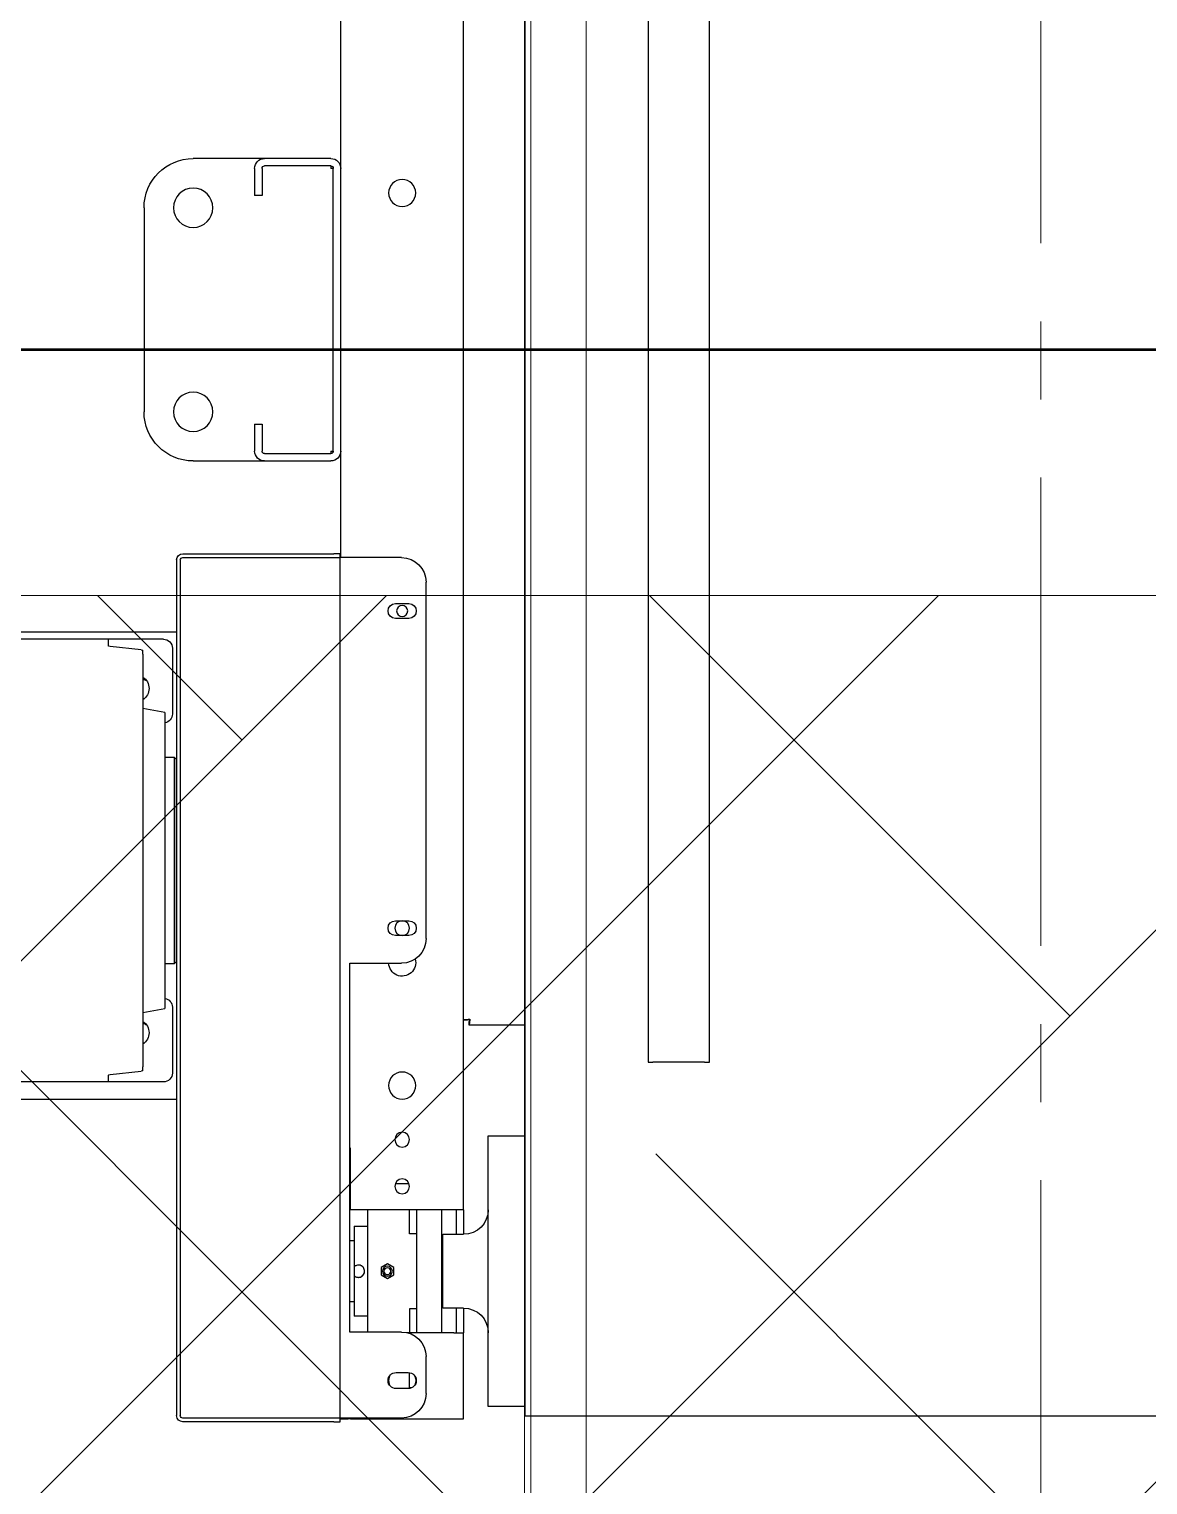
# Model space of a CAD drawing. Header units: millimetres. Extents: x 163705 to 1616509, y 81827 to 302547.
# Drawn here: x 251585 to 252040, y 147198 to 147790 of the extents above; entities that cross this region are included whole.
import ezdxf

# ---------------------------------------------------------------- set-up
doc = ezdxf.new("R2010")
doc.units = ezdxf.units.MM
doc.header["$LTSCALE"] = 10
doc.linetypes.add('CENTER2', pattern=[28.575, 19.05, -3.175, 3.175, -3.175])
for name, color, linetype, lineweight in [('1-中心线', 1, 'CENTER2', 0), ('1-填充', 8, 'Continuous', 18), ('1-设备轮廓', 2, 'Continuous', 18)]:
    doc.layers.add(name, color=color, linetype=linetype, lineweight=lineweight)

# ---------------------------------------------------------------- blocks, each defined once
blk = doc.blocks.new('A$C5A5F0ED2')
at = {"layer": '1-填充'}
h = blk.add_hatch(dxfattribs=at)
h.set_pattern_fill('ANSI38', color=256, scale=50)
h.paths.add_polyline_path([(100, 100), (5900, 100), (5900, 1900), (100, 1900)])
h.paths.add_polyline_path([(675, 1000.01, 1), (1325, 1000.01, 1)], flags=16)
h.paths.add_polyline_path([(3325, 1000, 0.677608), (2764.3, 776.23, 0.677608)], flags=16)
h.paths.add_polyline_path([(5325, 1000.01, 0.677608), (4764.3, 776.24, 0.677608)], flags=16)
for points in [[(0, 0), (6000, 0), (6000, 2000), (0, 2000)], [(100, 100), (5900, 100), (5900, 1900), (100, 1900)]]:
    blk.add_lwpolyline(points, close=True, dxfattribs=at)
blk = doc.blocks.new('A$C7121566b')
at = {"layer": '1-设备轮廓', "lineweight": 50, "ltscale": 5}
blk.add_lwpolyline([(4499.65, 7100.13), (47799.65, 7100.13)], dxfattribs=at)
blk.add_blockref('A$C5A5F0ED2', (40999.65, 5100.13))
blk = doc.blocks.new('A$Ce0621208')
for p, q in [((-954.06, 420.05), (1649.79, 420.05)), ((1899.79, 397.55), (-1114.06, 397.55)), ((1899.79, 395.05), (-1114.06, 395.05))]:
    blk.add_line(p, q)
at = {"layer": '1-中心线'}
blk.add_line((-1187.96, 605.05), (1951.97, 605.05), dxfattribs=at)
blk = doc.blocks.new('G$C126DDED6')
at = {"rotation": 90}
blk.add_blockref('A$Ce0621208', (1640.05, 2164.12), dxfattribs=at)
blk = doc.blocks.new('11')
at = {"lineweight": 25}
for p, q in [((2074.49, -841.32), (2074.49, -1002.57)), ((2264.49, -841.32), (2264.49, -1002.57)), ((2077.49, -974.85), (2077.49, -916.85)), ((2257.49, -974.85), (2257.49, -916.85)), ((2080.25, -974.85), (2077.49, -974.85)), ((2077.49, -997.25), (2077.49, -974.85)), ((2081.84, -988.17), (2080.43, -975.53)), ((2254.54, -975.53), (2253.13, -988.17)), ((2257.49, -974.85), (2254.73, -974.85)), ((2257.49, -997.25), (2257.49, -974.85)), ((1901.99, -989.32), (1984.99, -989.32)), ((2083.58, -988.85), (2082.03, -988.85)), ((2083.58, -988.85), (2094.02, -988.85)), ((2094.02, -988.85), (2104.45, -988.85)), ((2104.45, -988.85), (2106.57, -988.85)), ((2107.29, -997.85), (2105.69, -988.85)), ((2106.57, -988.85), (2228.41, -988.85)), ((2229.29, -988.85), (2227.69, -997.85)), ((2228.41, -988.85), (2230.53, -988.85)), ((2230.53, -988.85), (2240.96, -988.85)), ((2240.96, -988.85), (2251.39, -988.85)), ((2252.95, -988.85), (2251.39, -988.85)), ((2107.29, -997.85), (2120.54, -997.85)), ((2120.54, -997.85), (2214.43, -997.85)), ((2125.49, -997.85), (2125.49, -1001.57)), ((2209.49, -1001.57), (2209.49, -997.85)), ((2214.43, -997.85), (2227.69, -997.85)), ((2042.74, -1005.07), (2042.74, -1066.57)), ((2044.24, -1005.07), (2044.24, -1066.57)), ((2045.24, -1002.57), (2393.24, -1002.57)), ((2045.24, -1004.07), (2393.24, -1004.07)), ((2081.09, -1000.85), (2107.89, -1000.85)), ((2125.49, -1001.57), (2126.27, -1002.35)), ((2125.49, -1001.57), (2209.49, -1001.57)), ((2126.27, -1002.35), (2208.71, -1002.35)), ((2150.03, -1002.35), (2150.03, -1002.57)), ((2184.95, -1002.57), (2184.95, -1002.35)), ((2208.71, -1002.35), (2209.49, -1001.57)), ((2227.09, -1000.85), (2253.89, -1000.85)), ((2394.24, -1066.57), (2394.24, -1005.07)), ((2395.74, -1066.57), (2395.74, -1005.07)), ((1881.99, -1038.32), (1881.99, -1009.32)), ((2004.99, -1009.32), (2004.99, -1038.32)), ((1885.99, -1034.32), (1896.99, -1034.32)), ((1896.99, -1037.32), (1896.99, -1034.32)), ((1989.99, -1034.32), (2000.99, -1034.32)), ((1989.99, -1034.32), (1989.99, -1037.32)), ((1881.99, -1065.32), (1881.99, -1038.32)), ((1884.99, -1065.32), (1884.99, -1038.32)), ((1885.99, -1037.32), (1896.99, -1037.32)), ((1989.99, -1037.32), (2000.99, -1037.32)), ((2001.99, -1038.32), (2001.99, -1065.32)), ((2004.99, -1038.32), (2004.99, -1065.32)), ((1884.99, -1065.32), (1885.99, -1065.32)), ((1885.99, -1066.32), (1885.99, -1065.32)), ((2000.99, -1065.32), (2000.99, -1066.32)), ((2000.99, -1065.32), (2001.99, -1065.32)), ((1885.99, -1069.32), (1800.99, -1069.32)), ((2000.99, -1066.32), (1885.99, -1066.32)), ((2000.99, -1069.32), (1885.99, -1069.32)), ((2044.24, -1069.32), (2000.99, -1069.32)), ((2042.74, -1069.07), (2042.74, -1066.57)), ((2044.24, -1069.07), (2042.74, -1069.07)), ((2044.24, -1066.57), (2044.24, -1069.07)), ((2394.24, -1069.07), (2044.24, -1069.07)), ((2044.24, -1070.07), (2044.24, -1069.07)), ((2044.24, -1094.07), (2044.24, -1070.07)), ((2394.24, -1069.07), (2394.24, -1066.57)), ((2395.74, -1069.07), (2394.24, -1069.07)), ((2394.24, -1070.07), (2394.24, -1069.07)), ((2394.49, -1069.32), (2394.24, -1069.32)), ((2394.24, -1094.07), (2394.24, -1070.07)), ((2394.49, -1069.32), (2394.49, -1072.32)), ((2395.74, -1066.57), (2395.74, -1069.07)), ((2359.24, -1073.07), (2209.24, -1073.07)), ((2209.24, -1073.07), (2209.24, -1094.07)), ((2284.49, -1073.32), (2284.49, -1073.07)), ((2309.49, -1073.32), (2284.49, -1073.32)), ((2309.49, -1115.32), (2309.49, -1073.32)), ((2316.21, -1074.82), (2316.21, -1080.32)), ((2316.21, -1074.82), (2332.66, -1074.82)), ((2321.99, -1073.07), (2321.99, -1074.82)), ((2332.66, -1074.82), (2336.32, -1074.82)), ((2336.32, -1074.82), (2352.77, -1074.82)), ((2346.99, -1074.82), (2346.99, -1073.07)), ((2352.77, -1080.32), (2352.77, -1074.82)), ((2359.24, -1094.07), (2359.24, -1073.07)), ((2394.49, -1072.32), (2394.24, -1072.32)), ((2394.49, -1073.32), (2394.24, -1073.32)), ((2394.49, -1073.32), (2394.49, -1072.32)), ((2394.49, -1073.32), (2394.49, -1115.32)), ((2359.24, -1080.32), (2309.49, -1080.32)), ((2331.55, -1088.32), (2333.02, -1085.77)), ((2333.02, -1090.87), (2331.55, -1088.32)), ((2333.02, -1085.77), (2335.96, -1085.77)), ((2335.96, -1085.77), (2337.44, -1088.32)), ((2337.44, -1088.32), (2335.96, -1090.87)), ((2062.99, -1091.57), (2062.99, -1097.07)), ((2068.99, -1097.07), (2068.99, -1091.57)), ((2191.99, -1091.57), (2191.99, -1097.07)), ((2197.99, -1097.07), (2197.99, -1091.57)), ((2298.87, -1091.54), (2298.87, -1097.1)), ((2335.96, -1090.87), (2333.02, -1090.87)), ((2375.74, -1091.82), (2375.74, -1096.82)), ((2382.24, -1096.82), (2382.24, -1091.82)), ((2319.26, -1097.32), (2309.49, -1097.32)), ((2309.49, -1100.18), (2359.49, -1100.18)), ((2319.26, -1100.18), (2319.26, -1097.32)), ((2349.73, -1100.18), (2349.73, -1097.32)), ((2349.73, -1097.32), (2359.49, -1097.32)), ((2359.49, -1115.32), (2359.49, -1096.29)), ((2381.99, -1097.32), (2375.78, -1097.32)), ((2381.99, -1098.07), (2381.99, -1097.32)), ((2199.24, -1104.07), (2054.24, -1104.07)), ((2384.24, -1104.07), (2369.24, -1104.07)), ((2309.49, -1110.32), (2359.49, -1110.32)), ((2319.49, -1110.83), (2319.49, -1119.32)), ((2349.49, -1110.83), (2319.49, -1110.83)), ((2321.99, -1110.32), (2321.99, -1110.83)), ((2346.99, -1110.83), (2346.99, -1110.32)), ((2349.49, -1119.32), (2349.49, -1110.83)), ((2309.49, -1119.32), (2309.49, -1115.32)), ((2309.49, -1116.32), (2319.49, -1116.32)), ((2349.49, -1116.32), (2359.49, -1116.32)), ((2359.49, -1115.32), (2359.49, -1119.32)), ((2394.49, -1115.32), (2394.49, -1119.32)), ((2232.28, -1119.32), (1780.99, -1119.32)), ((2232.28, -1119.32), (2232.28, -1120.82)), ((2309.49, -1119.32), (2232.28, -1119.32)), ((2234.49, -1121.53), (2232.99, -1121.53)), ((2234.49, -1144.32), (2234.49, -1121.53)), ((2309.49, -1119.32), (2319.49, -1119.32)), ((2349.49, -1119.32), (2359.49, -1119.32)), ((2394.49, -1119.32), (2359.49, -1119.32)), ((2279.49, -1129.32), (2279.49, -1144.32)), ((2389.49, -1129.32), (2279.49, -1129.32)), ((2389.49, -1144.32), (2389.49, -1129.32)), ((2334.49, -1144.32), (1780.99, -1144.32)), ((2393.49, -1144.32), (2334.49, -1144.32)), ((2393.49, -1563.94), (2393.49, -1144.32)), ((1790.99, -1194.32), (2249.49, -1194.32)), ((2249.49, -1194.32), (2249.49, -1196.32)), ((2249.49, -1217.32), (2249.49, -1196.32)), ((2249.49, -1219.32), (1456.99, -1219.32)), ((2249.49, -1217.32), (2249.49, -1219.32))]:
    blk.add_line(p, q, dxfattribs=at)
for points in [[(2377.16, -1089.13), (2377.57, -1089.01), (2378.99, -1088.82)], [(2378.99, -1088.82), (2380.42, -1089.01), (2380.82, -1089.13)]]:
    blk.add_lwpolyline(points, dxfattribs=at)
for centre, radius in [((1901.99, -1009.32), 8), ((1984.99, -1009.32), 8), ((1895.99, -1094.32), 5.5), ((2258.99, -1094.32), 5.5), ((2334.49, -1088.32), 2.02), ((2334.49, -1088.32), 1.4), ((2065.99, -1094.32), 2.25), ((2194.99, -1094.32), 3), ((2280.99, -1094.32), 3), ((2299.99, -1094.32), 3)]:
    blk.add_circle(centre, radius, dxfattribs=at)
for centre, radius, start, end in [((1901.99, -1009.32), 20, 90, 180), ((1984.99, -1009.32), 20, 0, 90), ((2097.49, -985.85), 5.5, 213.05573, 326.94427), ((2099.49, -987.32), 6, 194.74659, 210.10432), ((2237.49, -985.85), 5.5, 213.05573, 326.94427), ((2239.49, -987.32), 6, 194.74659, 210.10432), ((2081.09, -997.25), 3.6, 180, 270), ((2107.89, -997.25), 3.6, 270, 350.40593), ((2227.09, -997.25), 3.6, 189.59407, 270), ((2253.89, -997.25), 3.6, 270, 0), ((2045.24, -1005.07), 2.5, 90, 180), ((2045.24, -1005.07), 1, 90, 180), ((2393.24, -1005.07), 2.5, 0, 90), ((2393.24, -1005.07), 1, 0, 90), ((1885.99, -1038.32), 4, 90, 180), ((2000.99, -1038.32), 4, 0, 90), ((1885.99, -1038.32), 1, 90, 180), ((2000.99, -1038.32), 1, 0, 90), ((1885.99, -1065.32), 4, 180, 270), ((1885.99, -1065.32), 1, 180, 270), ((2000.99, -1065.32), 1, 270, 0), ((2000.99, -1065.32), 4, 270, 0), ((2065.99, -1091.57), 3, 0, 180), ((2194.99, -1091.57), 3, 0, 180), ((2208.99, -1094.32), 5.5, 254.85002, 87.39475), ((2378.99, -1091.82), 3.25, 0, 180), ((2054.24, -1094.07), 10, 180, 270), ((2199.24, -1094.07), 10, 270, 0), ((2369.24, -1094.07), 10, 180, 270), ((2384.24, -1094.07), 10, 270, 0), ((2065.99, -1097.07), 3, 180, 0), ((2194.99, -1097.07), 3, 180, 0), ((2378.99, -1096.82), 3.25, 180, 0), ((2378.99, -1094.32), 5.5, 250.59295, 289.40705), ((2309.49, -1119.32), 10, 270, 0), ((2359.49, -1119.32), 10, 180, 270)]:
    blk.add_arc(centre, radius, start, end, dxfattribs=at)
for centre, start_param, end_param in [((2080.25, -977.17), 5.497787, 6.283185), ((2254.73, -977.17), 0, 0.785398), ((2082.03, -986.53), 2.356194, 3.141593), ((2252.95, -986.53), 3.141593, 3.926991)]:
    blk.add_ellipse(centre, major_axis=(0, 2.32), ratio=0.111632, start_param=start_param, end_param=end_param, dxfattribs=at)
for points, knots in [([(2336.32, -1074.82), (2336.48, -1075.02), (2336.8, -1075.43), (2336.97, -1076.05), (2337.01, -1076.7), (2336.9, -1077.36), (2336.49, -1078.11), (2335.85, -1078.68), (2335.06, -1079), (2334.21, -1079.05), (2333.39, -1078.82), (2332.7, -1078.33), (2332.2, -1077.64), (2332.01, -1076.99), (2331.98, -1076.34), (2332.09, -1075.68), (2332.39, -1075.13), (2332.62, -1074.87), (2332.66, -1074.82)], [0, 0, 0, 0, 0.738281, 1.582153, 1.868466, 2.705246, 3.541836, 4.383359, 5.228166, 6.06765, 6.90158, 7.738229, 8.581696, 9.425568, 9.711881, 10.548661, 11.385251, 11.579292, 11.579292, 11.579292, 11.579292]), ([(2336.32, -1074.82), (2336.47, -1075.01), (2336.77, -1075.39), (2336.99, -1076.1), (2337.01, -1076.83), (2336.81, -1077.54), (2336.43, -1078.16), (2335.88, -1078.64), (2335.22, -1078.95), (2334.49, -1079.06), (2333.77, -1078.95), (2333.1, -1078.64), (2332.56, -1078.16), (2332.17, -1077.54), (2331.97, -1076.83), (2331.99, -1076.1), (2332.21, -1075.39), (2332.51, -1075.01), (2332.66, -1074.82)], [0, 0, 0, 0, 0.722717, 1.445507, 2.172605, 2.896361, 3.619739, 4.342419, 5.065399, 5.788994, 6.512964, 7.237053, 7.960996, 8.684401, 9.406958, 10.133012, 10.857027, 11.580877, 11.580877, 11.580877, 11.580877])]:
    blk.add_open_spline(points, degree=3, knots=knots, dxfattribs=at)
for points in [[(2232.28, -1119.32), (2232.26, -1119.36), (2232.21, -1119.43), (2232.14, -1120.01), (2232.06, -1120.84), (2232.02, -1121.49), (2231.99, -1121.82)], [(2232.28, -1120.82), (2232.26, -1120.84), (2232.21, -1120.87), (2232.14, -1121.1), (2232.06, -1121.43), (2232.02, -1121.69), (2231.99, -1121.82)], [(2231.99, -1121.82), (2232.32, -1121.8), (2232.97, -1121.75), (2233.8, -1121.67), (2234.38, -1121.6), (2234.45, -1121.55), (2234.49, -1121.53)], [(2231.99, -1121.82), (2232.12, -1121.8), (2232.38, -1121.75), (2232.72, -1121.67), (2232.95, -1121.6), (2232.98, -1121.55), (2232.99, -1121.53)]]:
    blk.add_open_spline(points, degree=3, dxfattribs=at)
blk = doc.blocks.new('A$C790c3438')
at = {"xscale": -1, "rotation": 89.99999999999993}
blk.add_blockref('11', (5498.39, 10613.13), dxfattribs=at)
at = {"layer": '1-设备轮廓', "rotation": 180}
blk.add_blockref('G$C126DDED6', (7887.52, 10149.08), dxfattribs=at)

msp = doc.modelspace()

# ---------------------------------------------------------------- block references
for name, p in [('A$C790c3438', (245144.313, 139006.156)), ('A$C7121566b', (209928.183, 140559.499))]:
    msp.add_blockref(name, p)

doc.saveas('drawing.dxf')
